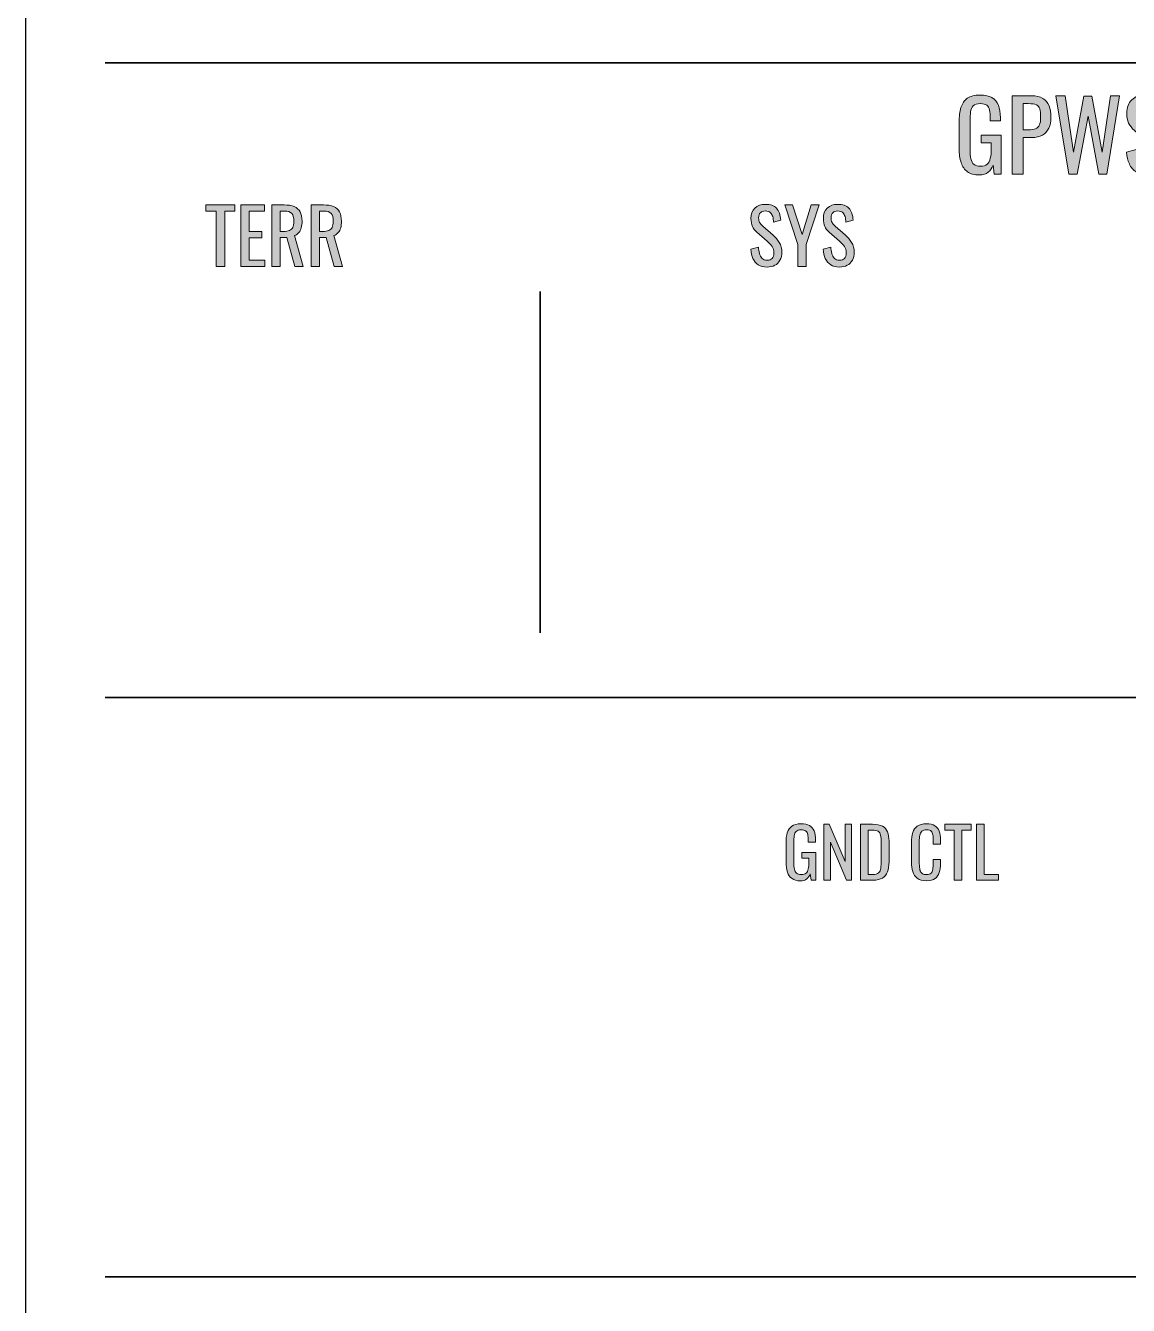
# Model space of a CAD drawing. Header units: inches. Extents: x 145 to 467, y 0 to 792.
# Drawn here: x 145.1 to 305.1, y 397.8 to 583.4 of the extents above; entities that cross this region are included whole.
import ezdxf

# ---------------------------------------------------------------- set-up
doc = ezdxf.new("R2010")
doc.units = ezdxf.units.IN
doc.header["$MEASUREMENT"] = 0
doc.layers.add('EVAC_Holes v5_0', color=7, linetype='Continuous')

# ---------------------------------------------------------------- blocks, each defined once
blk = doc.blocks.new('block 52')
at = {"layer": 'EVAC_Holes v5_0', "color": 7, "lineweight": 25}
blk.add_lwpolyline([(145.14, 792.08), (145.14, 147.4)], dxfattribs=at)
blk = doc.blocks.new('block 144')
at = {"layer": 'EVAC_Holes v5_0'}
h = blk.add_hatch(color=7, dxfattribs=at)
h.dxf.hatch_style = 2
edge = h.paths.add_edge_path()
edge.add_spline(control_points=[(311.15, 558.6), (310.44, 558.6), (309.88, 558.75), (309.45, 559.06), (309.03, 559.36), (308.72, 559.8), (308.53, 560.38), (308.34, 560.96), (308.24, 561.65), (308.24, 562.46), (308.24, 562.46), (308.24, 566.26), (308.24, 566.26), (308.24, 567.09), (308.33, 567.8), (308.5, 568.38), (308.67, 568.96), (308.98, 569.41), (309.42, 569.72), (309.87, 570.03), (310.48, 570.18), (311.28, 570.18), (311.99, 570.18), (312.56, 570.06), (312.99, 569.82), (313.43, 569.58), (313.74, 569.22), (313.94, 568.73), (314.13, 568.24), (314.23, 567.62), (314.23, 566.88), (314.23, 566.88), (314.23, 566.46), (314.23, 566.46), (314.23, 566.46), (312.75, 566.46), (312.75, 566.46), (312.75, 566.46), (312.75, 566.8), (312.75, 566.8), (312.75, 567.3), (312.71, 567.7), (312.65, 568.02), (312.58, 568.33), (312.45, 568.56), (312.25, 568.72), (312.05, 568.87), (311.74, 568.95), (311.31, 568.95), (310.84, 568.95), (310.5, 568.84), (310.29, 568.62), (310.08, 568.41), (309.95, 568.12), (309.9, 567.75), (309.85, 567.38), (309.82, 566.96), (309.82, 566.5), (309.82, 566.5), (309.82, 562.3), (309.82, 562.3), (309.82, 561.76), (309.86, 561.3), (309.94, 560.94), (310.02, 560.58), (310.17, 560.3), (310.4, 560.13), (310.62, 559.95), (310.94, 559.86), (311.35, 559.86), (311.76, 559.86), (312.08, 559.96), (312.3, 560.16), (312.52, 560.35), (312.68, 560.64), (312.76, 561.02), (312.85, 561.41), (312.89, 561.88), (312.89, 562.45), (312.89, 562.45), (312.89, 563.24), (312.89, 563.24), (312.89, 563.24), (311.45, 563.24), (311.45, 563.24), (311.45, 563.24), (311.45, 564.35), (311.45, 564.35), (311.45, 564.35), (314.32, 564.35), (314.32, 564.35), (314.32, 564.35), (314.32, 558.74), (314.32, 558.74), (314.32, 558.74), (313.32, 558.74), (313.32, 558.74), (313.32, 558.74), (313.17, 560.04), (313.17, 560.04), (313.02, 559.62), (312.79, 559.28), (312.47, 559.01), (312.15, 558.74), (311.71, 558.6), (311.15, 558.6)], knot_values=[0, 0, 0, 0, 1, 1, 1, 2, 2, 2, 3, 3, 3, 4, 4, 4, 5, 5, 5, 6, 6, 6, 7, 7, 7, 8, 8, 8, 9, 9, 9, 10, 10, 10, 11, 11, 11, 12, 12, 12, 13, 13, 13, 14, 14, 14, 15, 15, 15, 16, 16, 16, 17, 17, 17, 18, 18, 18, 19, 19, 19, 20, 20, 20, 21, 21, 21, 22, 22, 22, 23, 23, 23, 24, 24, 24, 25, 25, 25, 26, 26, 26, 27, 27, 27, 28, 28, 28, 29, 29, 29, 30, 30, 30, 31, 31, 31, 32, 32, 32, 33, 33, 33, 34, 34, 34, 35, 35, 35, 35], degree=3, periodic=0)
h = blk.add_hatch(color=7, dxfattribs=at)
h.dxf.hatch_style = 2
edge = h.paths.add_edge_path()
edge.add_spline(control_points=[(315.94, 558.74), (315.94, 558.74), (315.94, 570.08), (315.94, 570.08), (315.94, 570.08), (318.75, 570.08), (318.75, 570.08), (319.43, 570.08), (319.98, 569.96), (320.38, 569.71), (320.79, 569.46), (321.09, 569.11), (321.27, 568.64), (321.46, 568.17), (321.55, 567.61), (321.55, 566.95), (321.55, 566.35), (321.45, 565.83), (321.24, 565.39), (321.03, 564.95), (320.72, 564.61), (320.31, 564.38), (319.9, 564.14), (319.38, 564.02), (318.77, 564.02), (318.77, 564.02), (317.52, 564.02), (317.52, 564.02), (317.52, 564.02), (317.52, 558.74), (317.52, 558.74), (317.52, 558.74), (315.94, 558.74), (315.94, 558.74)], knot_values=[0, 0, 0, 0, 1, 1, 1, 2, 2, 2, 3, 3, 3, 4, 4, 4, 5, 5, 5, 6, 6, 6, 7, 7, 7, 8, 8, 8, 9, 9, 9, 10, 10, 10, 11, 11, 11, 11], degree=3, periodic=0)
edge = h.paths.add_edge_path()
edge.add_spline(control_points=[(317.52, 565.15), (317.52, 565.15), (318.25, 565.15), (318.25, 565.15), (318.71, 565.15), (319.07, 565.2), (319.33, 565.31), (319.59, 565.41), (319.78, 565.59), (319.89, 565.85), (320, 566.1), (320.06, 566.46), (320.06, 566.93), (320.06, 567.47), (320.02, 567.89), (319.94, 568.18), (319.86, 568.47), (319.69, 568.67), (319.44, 568.78), (319.19, 568.89), (318.8, 568.95), (318.26, 568.95), (318.26, 568.95), (317.52, 568.95), (317.52, 568.95), (317.52, 568.95), (317.52, 565.15), (317.52, 565.15)], knot_values=[0, 0, 0, 0, 1, 1, 1, 2, 2, 2, 3, 3, 3, 4, 4, 4, 5, 5, 5, 6, 6, 6, 7, 7, 7, 8, 8, 8, 9, 9, 9, 9], degree=3, periodic=0)
h = blk.add_hatch(color=7, dxfattribs=at)
h.dxf.hatch_style = 2
h.paths.add_polyline_path([(324.13, 558.74), (322.28, 570.08), (323.6, 570.08), (324.82, 561.93), (326.34, 570.04), (327.46, 570.04), (329, 561.89), (330.19, 570.08), (331.48, 570.08), (329.66, 558.74), (328.51, 558.74), (326.93, 567.14), (325.33, 558.74)])
h = blk.add_hatch(color=7, dxfattribs=at)
h.dxf.hatch_style = 2
edge = h.paths.add_edge_path()
edge.add_spline(control_points=[(335.54, 558.62), (334.89, 558.62), (334.34, 558.75), (333.91, 559.04), (333.47, 559.32), (333.15, 559.7), (332.92, 560.2), (332.7, 560.69), (332.57, 561.27), (332.53, 561.92), (332.53, 561.92), (333.93, 562.3), (333.93, 562.3), (333.96, 561.9), (334.02, 561.51), (334.12, 561.13), (334.22, 560.76), (334.38, 560.46), (334.6, 560.22), (334.83, 559.98), (335.14, 559.86), (335.54, 559.86), (335.95, 559.86), (336.26, 559.98), (336.47, 560.2), (336.68, 560.43), (336.79, 560.76), (336.79, 561.19), (336.79, 561.7), (336.67, 562.12), (336.44, 562.43), (336.2, 562.74), (335.91, 563.06), (335.55, 563.38), (335.55, 563.38), (333.65, 565.05), (333.65, 565.05), (333.28, 565.38), (333, 565.74), (332.82, 566.13), (332.65, 566.51), (332.56, 566.99), (332.56, 567.56), (332.56, 568.39), (332.8, 569.04), (333.27, 569.49), (333.75, 569.95), (334.4, 570.18), (335.22, 570.18), (335.67, 570.18), (336.06, 570.12), (336.4, 570), (336.74, 569.89), (337.03, 569.71), (337.25, 569.46), (337.48, 569.22), (337.67, 568.92), (337.8, 568.55), (337.94, 568.18), (338.03, 567.75), (338.07, 567.25), (338.07, 567.25), (336.73, 566.89), (336.73, 566.89), (336.7, 567.26), (336.65, 567.61), (336.56, 567.92), (336.48, 568.23), (336.33, 568.48), (336.12, 568.67), (335.91, 568.87), (335.61, 568.96), (335.22, 568.96), (334.83, 568.96), (334.52, 568.86), (334.3, 568.65), (334.08, 568.44), (333.97, 568.13), (333.97, 567.71), (333.97, 567.37), (334.03, 567.08), (334.15, 566.86), (334.26, 566.64), (334.45, 566.41), (334.71, 566.17), (334.71, 566.17), (336.63, 564.5), (336.63, 564.5), (337.06, 564.12), (337.44, 563.68), (337.77, 563.16), (338.09, 562.64), (338.26, 562.03), (338.26, 561.32), (338.26, 560.76), (338.14, 560.27), (337.91, 559.87), (337.67, 559.46), (337.35, 559.15), (336.95, 558.94), (336.54, 558.72), (336.07, 558.62), (335.54, 558.62)], knot_values=[0, 0, 0, 0, 1, 1, 1, 2, 2, 2, 3, 3, 3, 4, 4, 4, 5, 5, 5, 6, 6, 6, 7, 7, 7, 8, 8, 8, 9, 9, 9, 10, 10, 10, 11, 11, 11, 12, 12, 12, 13, 13, 13, 14, 14, 14, 15, 15, 15, 16, 16, 16, 17, 17, 17, 18, 18, 18, 19, 19, 19, 20, 20, 20, 21, 21, 21, 22, 22, 22, 23, 23, 23, 24, 24, 24, 25, 25, 25, 26, 26, 26, 27, 27, 27, 28, 28, 28, 29, 29, 29, 30, 30, 30, 31, 31, 31, 32, 32, 32, 33, 33, 33, 34, 34, 34, 34], degree=3, periodic=0)
at = {"layer": 'EVAC_Holes v5_0', "lineweight": 0}
blk.add_lwpolyline([(324.13, 558.74), (322.28, 570.08), (323.6, 570.08), (324.82, 561.93), (326.34, 570.04), (327.46, 570.04), (329, 561.89), (330.19, 570.08), (331.48, 570.08), (329.66, 558.74), (328.51, 558.74), (326.93, 567.14), (325.33, 558.74), (324.13, 558.74)], dxfattribs=at)
for points, knots in [([(311.15, 558.6), (310.44, 558.6), (309.88, 558.75), (309.45, 559.06), (309.03, 559.36), (308.72, 559.8), (308.53, 560.38), (308.34, 560.96), (308.24, 561.65), (308.24, 562.46), (308.24, 562.46), (308.24, 566.26), (308.24, 566.26), (308.24, 567.09), (308.33, 567.8), (308.5, 568.38), (308.67, 568.96), (308.98, 569.41), (309.42, 569.72), (309.87, 570.03), (310.48, 570.18), (311.28, 570.18), (311.99, 570.18), (312.56, 570.06), (312.99, 569.82), (313.43, 569.58), (313.74, 569.22), (313.94, 568.73), (314.13, 568.24), (314.23, 567.62), (314.23, 566.88), (314.23, 566.88), (314.23, 566.46), (314.23, 566.46), (314.23, 566.46), (312.75, 566.46), (312.75, 566.46), (312.75, 566.46), (312.75, 566.8), (312.75, 566.8), (312.75, 567.3), (312.71, 567.7), (312.65, 568.02), (312.58, 568.33), (312.45, 568.56), (312.25, 568.72), (312.05, 568.87), (311.74, 568.95), (311.31, 568.95), (310.84, 568.95), (310.5, 568.84), (310.29, 568.62), (310.08, 568.41), (309.95, 568.12), (309.9, 567.75), (309.85, 567.38), (309.82, 566.96), (309.82, 566.5), (309.82, 566.5), (309.82, 562.3), (309.82, 562.3), (309.82, 561.76), (309.86, 561.3), (309.94, 560.94), (310.02, 560.58), (310.17, 560.3), (310.4, 560.13), (310.62, 559.95), (310.94, 559.86), (311.35, 559.86), (311.76, 559.86), (312.08, 559.96), (312.3, 560.16), (312.52, 560.35), (312.68, 560.64), (312.76, 561.02), (312.85, 561.41), (312.89, 561.88), (312.89, 562.45), (312.89, 562.45), (312.89, 563.24), (312.89, 563.24), (312.89, 563.24), (311.45, 563.24), (311.45, 563.24), (311.45, 563.24), (311.45, 564.35), (311.45, 564.35), (311.45, 564.35), (314.32, 564.35), (314.32, 564.35), (314.32, 564.35), (314.32, 558.74), (314.32, 558.74), (314.32, 558.74), (313.32, 558.74), (313.32, 558.74), (313.32, 558.74), (313.17, 560.04), (313.17, 560.04), (313.02, 559.62), (312.79, 559.28), (312.47, 559.01), (312.15, 558.74), (311.71, 558.6), (311.15, 558.6)], [0, 0, 0, 0, 1, 1, 1, 2, 2, 2, 3, 3, 3, 4, 4, 4, 5, 5, 5, 6, 6, 6, 7, 7, 7, 8, 8, 8, 9, 9, 9, 10, 10, 10, 11, 11, 11, 12, 12, 12, 13, 13, 13, 14, 14, 14, 15, 15, 15, 16, 16, 16, 17, 17, 17, 18, 18, 18, 19, 19, 19, 20, 20, 20, 21, 21, 21, 22, 22, 22, 23, 23, 23, 24, 24, 24, 25, 25, 25, 26, 26, 26, 27, 27, 27, 28, 28, 28, 29, 29, 29, 30, 30, 30, 31, 31, 31, 32, 32, 32, 33, 33, 33, 34, 34, 34, 35, 35, 35, 35]), ([(315.94, 558.74), (315.94, 558.74), (315.94, 570.08), (315.94, 570.08), (315.94, 570.08), (318.75, 570.08), (318.75, 570.08), (319.43, 570.08), (319.98, 569.96), (320.38, 569.71), (320.79, 569.46), (321.09, 569.11), (321.27, 568.64), (321.46, 568.17), (321.55, 567.61), (321.55, 566.95), (321.55, 566.35), (321.45, 565.83), (321.24, 565.39), (321.03, 564.95), (320.72, 564.61), (320.31, 564.38), (319.9, 564.14), (319.38, 564.02), (318.77, 564.02), (318.77, 564.02), (317.52, 564.02), (317.52, 564.02), (317.52, 564.02), (317.52, 558.74), (317.52, 558.74), (317.52, 558.74), (315.94, 558.74), (315.94, 558.74)], [0, 0, 0, 0, 1, 1, 1, 2, 2, 2, 3, 3, 3, 4, 4, 4, 5, 5, 5, 6, 6, 6, 7, 7, 7, 8, 8, 8, 9, 9, 9, 10, 10, 10, 11, 11, 11, 11]), ([(335.54, 558.62), (334.89, 558.62), (334.34, 558.75), (333.91, 559.04), (333.47, 559.32), (333.15, 559.7), (332.92, 560.2), (332.7, 560.69), (332.57, 561.27), (332.53, 561.92), (332.53, 561.92), (333.93, 562.3), (333.93, 562.3), (333.96, 561.9), (334.02, 561.51), (334.12, 561.13), (334.22, 560.76), (334.38, 560.46), (334.6, 560.22), (334.83, 559.98), (335.14, 559.86), (335.54, 559.86), (335.95, 559.86), (336.26, 559.98), (336.47, 560.2), (336.68, 560.43), (336.79, 560.76), (336.79, 561.19), (336.79, 561.7), (336.67, 562.12), (336.44, 562.43), (336.2, 562.74), (335.91, 563.06), (335.55, 563.38), (335.55, 563.38), (333.65, 565.05), (333.65, 565.05), (333.28, 565.38), (333, 565.74), (332.82, 566.13), (332.65, 566.51), (332.56, 566.99), (332.56, 567.56), (332.56, 568.39), (332.8, 569.04), (333.27, 569.49), (333.75, 569.95), (334.4, 570.18), (335.22, 570.18), (335.67, 570.18), (336.06, 570.12), (336.4, 570), (336.74, 569.89), (337.03, 569.71), (337.25, 569.46), (337.48, 569.22), (337.67, 568.92), (337.8, 568.55), (337.94, 568.18), (338.03, 567.75), (338.07, 567.25), (338.07, 567.25), (336.73, 566.89), (336.73, 566.89), (336.7, 567.26), (336.65, 567.61), (336.56, 567.92), (336.48, 568.23), (336.33, 568.48), (336.12, 568.67), (335.91, 568.87), (335.61, 568.96), (335.22, 568.96), (334.83, 568.96), (334.52, 568.86), (334.3, 568.65), (334.08, 568.44), (333.97, 568.13), (333.97, 567.71), (333.97, 567.37), (334.03, 567.08), (334.15, 566.86), (334.26, 566.64), (334.45, 566.41), (334.71, 566.17), (334.71, 566.17), (336.63, 564.5), (336.63, 564.5), (337.06, 564.12), (337.44, 563.68), (337.77, 563.16), (338.09, 562.64), (338.26, 562.03), (338.26, 561.32), (338.26, 560.76), (338.14, 560.27), (337.91, 559.87), (337.67, 559.46), (337.35, 559.15), (336.95, 558.94), (336.54, 558.72), (336.07, 558.62), (335.54, 558.62)], [0, 0, 0, 0, 1, 1, 1, 2, 2, 2, 3, 3, 3, 4, 4, 4, 5, 5, 5, 6, 6, 6, 7, 7, 7, 8, 8, 8, 9, 9, 9, 10, 10, 10, 11, 11, 11, 12, 12, 12, 13, 13, 13, 14, 14, 14, 15, 15, 15, 16, 16, 16, 17, 17, 17, 18, 18, 18, 19, 19, 19, 20, 20, 20, 21, 21, 21, 22, 22, 22, 23, 23, 23, 24, 24, 24, 25, 25, 25, 26, 26, 26, 27, 27, 27, 28, 28, 28, 29, 29, 29, 30, 30, 30, 31, 31, 31, 32, 32, 32, 33, 33, 33, 34, 34, 34, 34]), ([(317.52, 565.15), (317.52, 565.15), (318.25, 565.15), (318.25, 565.15), (318.71, 565.15), (319.07, 565.2), (319.33, 565.31), (319.59, 565.41), (319.78, 565.59), (319.89, 565.85), (320, 566.1), (320.06, 566.46), (320.06, 566.93), (320.06, 567.47), (320.02, 567.89), (319.94, 568.18), (319.86, 568.47), (319.69, 568.67), (319.44, 568.78), (319.19, 568.89), (318.8, 568.95), (318.26, 568.95), (318.26, 568.95), (317.52, 568.95), (317.52, 568.95), (317.52, 568.95), (317.52, 565.15), (317.52, 565.15)], [0, 0, 0, 0, 1, 1, 1, 2, 2, 2, 3, 3, 3, 4, 4, 4, 5, 5, 5, 6, 6, 6, 7, 7, 7, 8, 8, 8, 9, 9, 9, 9])]:
    blk.add_open_spline(points, degree=3, knots=knots, dxfattribs=at)
blk = doc.blocks.new('block 154')
at = {"layer": 'EVAC_Holes v5_0'}
h = blk.add_hatch(color=7, dxfattribs=at)
h.dxf.hatch_style = 2
edge = h.paths.add_edge_path()
edge.add_spline(control_points=[(252.69, 548.4), (252.17, 548.4), (251.75, 548.51), (251.4, 548.73), (251.06, 548.95), (250.81, 549.26), (250.63, 549.64), (250.45, 550.03), (250.35, 550.48), (250.32, 551), (250.32, 551), (251.42, 551.29), (251.42, 551.29), (251.44, 550.98), (251.49, 550.67), (251.57, 550.38), (251.65, 550.09), (251.77, 549.85), (251.95, 549.66), (252.12, 549.47), (252.37, 549.38), (252.69, 549.38), (253.01, 549.38), (253.25, 549.47), (253.42, 549.65), (253.58, 549.83), (253.67, 550.09), (253.67, 550.42), (253.67, 550.83), (253.57, 551.15), (253.39, 551.4), (253.21, 551.64), (252.98, 551.89), (252.7, 552.14), (252.7, 552.14), (251.2, 553.46), (251.2, 553.46), (250.91, 553.72), (250.69, 554), (250.55, 554.3), (250.41, 554.61), (250.34, 554.98), (250.34, 555.43), (250.34, 556.08), (250.53, 556.59), (250.9, 556.95), (251.28, 557.31), (251.79, 557.49), (252.43, 557.49), (252.79, 557.49), (253.09, 557.44), (253.36, 557.35), (253.63, 557.26), (253.85, 557.12), (254.03, 556.93), (254.21, 556.74), (254.36, 556.5), (254.46, 556.21), (254.57, 555.92), (254.64, 555.58), (254.68, 555.19), (254.68, 555.19), (253.62, 554.9), (253.62, 554.9), (253.6, 555.2), (253.56, 555.46), (253.49, 555.71), (253.42, 555.96), (253.31, 556.15), (253.14, 556.3), (252.98, 556.45), (252.74, 556.53), (252.43, 556.53), (252.12, 556.53), (251.88, 556.45), (251.71, 556.28), (251.54, 556.12), (251.45, 555.87), (251.45, 555.55), (251.45, 555.28), (251.5, 555.06), (251.59, 554.88), (251.68, 554.7), (251.83, 554.52), (252.04, 554.34), (252.04, 554.34), (253.54, 553.02), (253.54, 553.02), (253.88, 552.73), (254.18, 552.38), (254.44, 551.97), (254.69, 551.56), (254.82, 551.08), (254.82, 550.52), (254.82, 550.08), (254.73, 549.7), (254.54, 549.39), (254.36, 549.07), (254.11, 548.82), (253.79, 548.65), (253.47, 548.49), (253.1, 548.4), (252.69, 548.4)], knot_values=[0, 0, 0, 0, 1, 1, 1, 2, 2, 2, 3, 3, 3, 4, 4, 4, 5, 5, 5, 6, 6, 6, 7, 7, 7, 8, 8, 8, 9, 9, 9, 10, 10, 10, 11, 11, 11, 12, 12, 12, 13, 13, 13, 14, 14, 14, 15, 15, 15, 16, 16, 16, 17, 17, 17, 18, 18, 18, 19, 19, 19, 20, 20, 20, 21, 21, 21, 22, 22, 22, 23, 23, 23, 24, 24, 24, 25, 25, 25, 26, 26, 26, 27, 27, 27, 28, 28, 28, 29, 29, 29, 30, 30, 30, 31, 31, 31, 32, 32, 32, 33, 33, 33, 34, 34, 34, 34], degree=3, periodic=0)
h = blk.add_hatch(color=7, dxfattribs=at)
h.dxf.hatch_style = 2
h.paths.add_polyline_path([(257.15, 548.5), (257.15, 551.65), (255.23, 557.41), (256.38, 557.41), (257.75, 553.11), (259.09, 557.41), (260.25, 557.41), (258.34, 551.65), (258.34, 548.5)])
h = blk.add_hatch(color=7, dxfattribs=at)
h.dxf.hatch_style = 2
edge = h.paths.add_edge_path()
edge.add_spline(control_points=[(263.18, 548.4), (262.67, 548.4), (262.24, 548.51), (261.9, 548.73), (261.56, 548.95), (261.3, 549.26), (261.12, 549.64), (260.95, 550.03), (260.84, 550.48), (260.81, 551), (260.81, 551), (261.91, 551.29), (261.91, 551.29), (261.94, 550.98), (261.99, 550.67), (262.06, 550.38), (262.14, 550.09), (262.27, 549.85), (262.44, 549.66), (262.62, 549.47), (262.86, 549.38), (263.18, 549.38), (263.5, 549.38), (263.75, 549.47), (263.91, 549.65), (264.08, 549.83), (264.16, 550.09), (264.16, 550.42), (264.16, 550.83), (264.07, 551.15), (263.88, 551.4), (263.7, 551.64), (263.47, 551.89), (263.19, 552.14), (263.19, 552.14), (261.69, 553.46), (261.69, 553.46), (261.4, 553.72), (261.19, 554), (261.05, 554.3), (260.91, 554.61), (260.84, 554.98), (260.84, 555.43), (260.84, 556.08), (261.02, 556.59), (261.4, 556.95), (261.77, 557.31), (262.28, 557.49), (262.93, 557.49), (263.28, 557.49), (263.59, 557.44), (263.86, 557.35), (264.12, 557.26), (264.35, 557.12), (264.53, 556.93), (264.71, 556.74), (264.85, 556.5), (264.96, 556.21), (265.06, 555.92), (265.13, 555.58), (265.17, 555.19), (265.17, 555.19), (264.11, 554.9), (264.11, 554.9), (264.09, 555.2), (264.05, 555.46), (263.98, 555.71), (263.92, 555.96), (263.8, 556.15), (263.64, 556.3), (263.47, 556.45), (263.23, 556.53), (262.93, 556.53), (262.62, 556.53), (262.38, 556.45), (262.21, 556.28), (262.03, 556.12), (261.95, 555.87), (261.95, 555.55), (261.95, 555.28), (261.99, 555.06), (262.09, 554.88), (262.18, 554.7), (262.33, 554.52), (262.53, 554.34), (262.53, 554.34), (264.04, 553.02), (264.04, 553.02), (264.38, 552.73), (264.67, 552.38), (264.93, 551.97), (265.19, 551.56), (265.31, 551.08), (265.31, 550.52), (265.31, 550.08), (265.22, 549.7), (265.04, 549.39), (264.86, 549.07), (264.6, 548.82), (264.29, 548.65), (263.97, 548.49), (263.6, 548.4), (263.18, 548.4)], knot_values=[0, 0, 0, 0, 1, 1, 1, 2, 2, 2, 3, 3, 3, 4, 4, 4, 5, 5, 5, 6, 6, 6, 7, 7, 7, 8, 8, 8, 9, 9, 9, 10, 10, 10, 11, 11, 11, 12, 12, 12, 13, 13, 13, 14, 14, 14, 15, 15, 15, 16, 16, 16, 17, 17, 17, 18, 18, 18, 19, 19, 19, 20, 20, 20, 21, 21, 21, 22, 22, 22, 23, 23, 23, 24, 24, 24, 25, 25, 25, 26, 26, 26, 27, 27, 27, 28, 28, 28, 29, 29, 29, 30, 30, 30, 31, 31, 31, 32, 32, 32, 33, 33, 33, 34, 34, 34, 34], degree=3, periodic=0)
at = {"layer": 'EVAC_Holes v5_0', "lineweight": 0}
blk.add_lwpolyline([(257.15, 548.5), (257.15, 551.65), (255.23, 557.41), (256.38, 557.41), (257.75, 553.11), (259.09, 557.41), (260.25, 557.41), (258.34, 551.65), (258.34, 548.5), (257.15, 548.5)], dxfattribs=at)
for points in [[(252.69, 548.4), (252.17, 548.4), (251.75, 548.51), (251.4, 548.73), (251.06, 548.95), (250.81, 549.26), (250.63, 549.64), (250.45, 550.03), (250.35, 550.48), (250.32, 551), (250.32, 551), (251.42, 551.29), (251.42, 551.29), (251.44, 550.98), (251.49, 550.67), (251.57, 550.38), (251.65, 550.09), (251.77, 549.85), (251.95, 549.66), (252.12, 549.47), (252.37, 549.38), (252.69, 549.38), (253.01, 549.38), (253.25, 549.47), (253.42, 549.65), (253.58, 549.83), (253.67, 550.09), (253.67, 550.42), (253.67, 550.83), (253.57, 551.15), (253.39, 551.4), (253.21, 551.64), (252.98, 551.89), (252.7, 552.14), (252.7, 552.14), (251.2, 553.46), (251.2, 553.46), (250.91, 553.72), (250.69, 554), (250.55, 554.3), (250.41, 554.61), (250.34, 554.98), (250.34, 555.43), (250.34, 556.08), (250.53, 556.59), (250.9, 556.95), (251.28, 557.31), (251.79, 557.49), (252.43, 557.49), (252.79, 557.49), (253.09, 557.44), (253.36, 557.35), (253.63, 557.26), (253.85, 557.12), (254.03, 556.93), (254.21, 556.74), (254.36, 556.5), (254.46, 556.21), (254.57, 555.92), (254.64, 555.58), (254.68, 555.19), (254.68, 555.19), (253.62, 554.9), (253.62, 554.9), (253.6, 555.2), (253.56, 555.46), (253.49, 555.71), (253.42, 555.96), (253.31, 556.15), (253.14, 556.3), (252.98, 556.45), (252.74, 556.53), (252.43, 556.53), (252.12, 556.53), (251.88, 556.45), (251.71, 556.28), (251.54, 556.12), (251.45, 555.87), (251.45, 555.55), (251.45, 555.28), (251.5, 555.06), (251.59, 554.88), (251.68, 554.7), (251.83, 554.52), (252.04, 554.34), (252.04, 554.34), (253.54, 553.02), (253.54, 553.02), (253.88, 552.73), (254.18, 552.38), (254.44, 551.97), (254.69, 551.56), (254.82, 551.08), (254.82, 550.52), (254.82, 550.08), (254.73, 549.7), (254.54, 549.39), (254.36, 549.07), (254.11, 548.82), (253.79, 548.65), (253.47, 548.49), (253.1, 548.4), (252.69, 548.4)], [(263.18, 548.4), (262.67, 548.4), (262.24, 548.51), (261.9, 548.73), (261.56, 548.95), (261.3, 549.26), (261.12, 549.64), (260.95, 550.03), (260.84, 550.48), (260.81, 551), (260.81, 551), (261.91, 551.29), (261.91, 551.29), (261.94, 550.98), (261.99, 550.67), (262.06, 550.38), (262.14, 550.09), (262.27, 549.85), (262.44, 549.66), (262.62, 549.47), (262.86, 549.38), (263.18, 549.38), (263.5, 549.38), (263.75, 549.47), (263.91, 549.65), (264.08, 549.83), (264.16, 550.09), (264.16, 550.42), (264.16, 550.83), (264.07, 551.15), (263.88, 551.4), (263.7, 551.64), (263.47, 551.89), (263.19, 552.14), (263.19, 552.14), (261.69, 553.46), (261.69, 553.46), (261.4, 553.72), (261.19, 554), (261.05, 554.3), (260.91, 554.61), (260.84, 554.98), (260.84, 555.43), (260.84, 556.08), (261.02, 556.59), (261.4, 556.95), (261.77, 557.31), (262.28, 557.49), (262.93, 557.49), (263.28, 557.49), (263.59, 557.44), (263.86, 557.35), (264.12, 557.26), (264.35, 557.12), (264.53, 556.93), (264.71, 556.74), (264.85, 556.5), (264.96, 556.21), (265.06, 555.92), (265.13, 555.58), (265.17, 555.19), (265.17, 555.19), (264.11, 554.9), (264.11, 554.9), (264.09, 555.2), (264.05, 555.46), (263.98, 555.71), (263.92, 555.96), (263.8, 556.15), (263.64, 556.3), (263.47, 556.45), (263.23, 556.53), (262.93, 556.53), (262.62, 556.53), (262.38, 556.45), (262.21, 556.28), (262.03, 556.12), (261.95, 555.87), (261.95, 555.55), (261.95, 555.28), (261.99, 555.06), (262.09, 554.88), (262.18, 554.7), (262.33, 554.52), (262.53, 554.34), (262.53, 554.34), (264.04, 553.02), (264.04, 553.02), (264.38, 552.73), (264.67, 552.38), (264.93, 551.97), (265.19, 551.56), (265.31, 551.08), (265.31, 550.52), (265.31, 550.08), (265.22, 549.7), (265.04, 549.39), (264.86, 549.07), (264.6, 548.82), (264.29, 548.65), (263.97, 548.49), (263.6, 548.4), (263.18, 548.4)]]:
    blk.add_open_spline(points, degree=3, knots=[0, 0, 0, 0, 1, 1, 1, 2, 2, 2, 3, 3, 3, 4, 4, 4, 5, 5, 5, 6, 6, 6, 7, 7, 7, 8, 8, 8, 9, 9, 9, 10, 10, 10, 11, 11, 11, 12, 12, 12, 13, 13, 13, 14, 14, 14, 15, 15, 15, 16, 16, 16, 17, 17, 17, 18, 18, 18, 19, 19, 19, 20, 20, 20, 21, 21, 21, 22, 22, 22, 23, 23, 23, 24, 24, 24, 25, 25, 25, 26, 26, 26, 27, 27, 27, 28, 28, 28, 29, 29, 29, 30, 30, 30, 31, 31, 31, 32, 32, 32, 33, 33, 33, 34, 34, 34, 34], dxfattribs=at)
blk = doc.blocks.new('block 156')
at = {"layer": 'EVAC_Holes v5_0'}
h = blk.add_hatch(color=7, dxfattribs=at)
h.dxf.hatch_style = 2
edge = h.paths.add_edge_path()
edge.add_spline(control_points=[(257.5, 459.4), (257, 459.4), (256.59, 459.51), (256.29, 459.73), (255.98, 459.94), (255.76, 460.26), (255.63, 460.67), (255.49, 461.08), (255.42, 461.58), (255.42, 462.16), (255.42, 462.16), (255.42, 464.87), (255.42, 464.87), (255.42, 465.46), (255.48, 465.97), (255.61, 466.38), (255.73, 466.8), (255.95, 467.12), (256.27, 467.34), (256.58, 467.56), (257.03, 467.67), (257.59, 467.67), (258.1, 467.67), (258.51, 467.58), (258.82, 467.42), (259.13, 467.25), (259.35, 466.98), (259.49, 466.63), (259.63, 466.29), (259.7, 465.84), (259.7, 465.31), (259.7, 465.31), (259.7, 465.01), (259.7, 465.01), (259.7, 465.01), (258.64, 465.01), (258.64, 465.01), (258.64, 465.01), (258.64, 465.26), (258.64, 465.26), (258.64, 465.61), (258.62, 465.9), (258.57, 466.12), (258.53, 466.35), (258.43, 466.52), (258.29, 466.62), (258.14, 466.73), (257.92, 466.79), (257.61, 466.79), (257.28, 466.79), (257.04, 466.71), (256.89, 466.56), (256.74, 466.41), (256.64, 466.2), (256.61, 465.94), (256.57, 465.67), (256.55, 465.37), (256.55, 465.04), (256.55, 465.04), (256.55, 462.04), (256.55, 462.04), (256.55, 461.65), (256.58, 461.33), (256.64, 461.07), (256.69, 460.81), (256.8, 460.62), (256.96, 460.49), (257.12, 460.36), (257.35, 460.3), (257.64, 460.3), (257.94, 460.3), (258.16, 460.37), (258.32, 460.51), (258.48, 460.65), (258.59, 460.86), (258.65, 461.13), (258.71, 461.4), (258.74, 461.74), (258.74, 462.15), (258.74, 462.15), (258.74, 462.71), (258.74, 462.71), (258.74, 462.71), (257.71, 462.71), (257.71, 462.71), (257.71, 462.71), (257.71, 463.51), (257.71, 463.51), (257.71, 463.51), (259.76, 463.51), (259.76, 463.51), (259.76, 463.51), (259.76, 459.5), (259.76, 459.5), (259.76, 459.5), (259.05, 459.5), (259.05, 459.5), (259.05, 459.5), (258.94, 460.43), (258.94, 460.43), (258.84, 460.13), (258.67, 459.88), (258.44, 459.69), (258.22, 459.5), (257.9, 459.4), (257.5, 459.4)], knot_values=[0, 0, 0, 0, 1, 1, 1, 2, 2, 2, 3, 3, 3, 4, 4, 4, 5, 5, 5, 6, 6, 6, 7, 7, 7, 8, 8, 8, 9, 9, 9, 10, 10, 10, 11, 11, 11, 12, 12, 12, 13, 13, 13, 14, 14, 14, 15, 15, 15, 16, 16, 16, 17, 17, 17, 18, 18, 18, 19, 19, 19, 20, 20, 20, 21, 21, 21, 22, 22, 22, 23, 23, 23, 24, 24, 24, 25, 25, 25, 26, 26, 26, 27, 27, 27, 28, 28, 28, 29, 29, 29, 30, 30, 30, 31, 31, 31, 32, 32, 32, 33, 33, 33, 34, 34, 34, 35, 35, 35, 35], degree=3, periodic=0)
h = blk.add_hatch(color=7, dxfattribs=at)
h.dxf.hatch_style = 2
edge = h.paths.add_edge_path()
edge.add_spline(control_points=[(275.79, 459.41), (275.22, 459.41), (274.77, 459.53), (274.46, 459.77), (274.14, 460.01), (273.92, 460.33), (273.8, 460.74), (273.67, 461.15), (273.61, 461.6), (273.61, 462.1), (273.61, 462.1), (273.61, 464.96), (273.61, 464.96), (273.61, 465.51), (273.67, 465.98), (273.8, 466.39), (273.92, 466.8), (274.14, 467.11), (274.46, 467.33), (274.77, 467.56), (275.22, 467.67), (275.79, 467.67), (276.3, 467.67), (276.7, 467.58), (277, 467.39), (277.29, 467.2), (277.51, 466.94), (277.64, 466.59), (277.77, 466.24), (277.83, 465.83), (277.83, 465.34), (277.83, 465.34), (277.83, 464.7), (277.83, 464.7), (277.83, 464.7), (276.76, 464.7), (276.76, 464.7), (276.76, 464.7), (276.76, 465.27), (276.76, 465.27), (276.76, 465.57), (276.75, 465.83), (276.72, 466.06), (276.69, 466.29), (276.6, 466.47), (276.47, 466.6), (276.34, 466.73), (276.12, 466.79), (275.8, 466.79), (275.48, 466.79), (275.25, 466.72), (275.1, 466.58), (274.96, 466.45), (274.86, 466.25), (274.82, 466), (274.77, 465.75), (274.75, 465.46), (274.75, 465.13), (274.75, 465.13), (274.75, 461.92), (274.75, 461.92), (274.75, 461.51), (274.79, 461.19), (274.85, 460.96), (274.92, 460.72), (275.03, 460.55), (275.18, 460.45), (275.33, 460.35), (275.54, 460.3), (275.8, 460.3), (276.11, 460.3), (276.33, 460.37), (276.46, 460.5), (276.6, 460.64), (276.68, 460.83), (276.71, 461.07), (276.75, 461.31), (276.76, 461.59), (276.76, 461.91), (276.76, 461.91), (276.76, 462.51), (276.76, 462.51), (276.76, 462.51), (277.83, 462.51), (277.83, 462.51), (277.83, 462.51), (277.83, 461.91), (277.83, 461.91), (277.83, 461.42), (277.77, 460.98), (277.65, 460.6), (277.53, 460.23), (277.33, 459.94), (277.03, 459.73), (276.74, 459.52), (276.33, 459.41), (275.79, 459.41)], knot_values=[0, 0, 0, 0, 1, 1, 1, 2, 2, 2, 3, 3, 3, 4, 4, 4, 5, 5, 5, 6, 6, 6, 7, 7, 7, 8, 8, 8, 9, 9, 9, 10, 10, 10, 11, 11, 11, 12, 12, 12, 13, 13, 13, 14, 14, 14, 15, 15, 15, 16, 16, 16, 17, 17, 17, 18, 18, 18, 19, 19, 19, 20, 20, 20, 21, 21, 21, 22, 22, 22, 23, 23, 23, 24, 24, 24, 25, 25, 25, 26, 26, 26, 27, 27, 27, 28, 28, 28, 29, 29, 29, 30, 30, 30, 31, 31, 31, 32, 32, 32, 32], degree=3, periodic=0)
h = blk.add_hatch(color=7, dxfattribs=at)
h.dxf.hatch_style = 2
h.paths.add_polyline_path([(260.92, 459.5), (260.92, 467.6), (261.69, 467.6), (263.99, 462.22), (263.99, 467.6), (264.93, 467.6), (264.93, 459.5), (264.21, 459.5), (261.88, 465.03), (261.88, 459.5)])
h = blk.add_hatch(color=7, dxfattribs=at)
h.dxf.hatch_style = 2
edge = h.paths.add_edge_path()
edge.add_spline(control_points=[(266.2, 459.5), (266.2, 459.5), (266.2, 467.6), (266.2, 467.6), (266.2, 467.6), (267.96, 467.6), (267.96, 467.6), (268.56, 467.6), (269.04, 467.51), (269.39, 467.33), (269.74, 467.14), (269.99, 466.87), (270.14, 466.5), (270.29, 466.13), (270.36, 465.68), (270.36, 465.13), (270.36, 465.13), (270.36, 462.15), (270.36, 462.15), (270.36, 461.58), (270.29, 461.09), (270.14, 460.7), (269.99, 460.31), (269.74, 460.01), (269.41, 459.81), (269.07, 459.6), (268.62, 459.5), (268.05, 459.5), (268.05, 459.5), (266.2, 459.5), (266.2, 459.5)], knot_values=[0, 0, 0, 0, 1, 1, 1, 2, 2, 2, 3, 3, 3, 4, 4, 4, 5, 5, 5, 6, 6, 6, 7, 7, 7, 8, 8, 8, 9, 9, 9, 10, 10, 10, 10], degree=3, periodic=0)
edge = h.paths.add_edge_path()
edge.add_spline(control_points=[(267.33, 460.31), (267.33, 460.31), (267.97, 460.31), (267.97, 460.31), (268.39, 460.31), (268.68, 460.39), (268.85, 460.55), (269.03, 460.71), (269.13, 460.94), (269.17, 461.25), (269.2, 461.56), (269.22, 461.93), (269.22, 462.36), (269.22, 462.36), (269.22, 464.99), (269.22, 464.99), (269.22, 465.41), (269.2, 465.75), (269.14, 466.01), (269.09, 466.27), (268.97, 466.46), (268.79, 466.58), (268.61, 466.7), (268.33, 466.76), (267.94, 466.76), (267.94, 466.76), (267.33, 466.76), (267.33, 466.76), (267.33, 466.76), (267.33, 460.31), (267.33, 460.31)], knot_values=[0, 0, 0, 0, 1, 1, 1, 2, 2, 2, 3, 3, 3, 4, 4, 4, 5, 5, 5, 6, 6, 6, 7, 7, 7, 8, 8, 8, 9, 9, 9, 10, 10, 10, 10], degree=3, periodic=0)
h = blk.add_hatch(color=7, dxfattribs=at)
h.dxf.hatch_style = 2
h.paths.add_polyline_path([(279.8, 459.5), (279.8, 466.76), (278.43, 466.76), (278.43, 467.6), (282.26, 467.6), (282.26, 466.76), (280.93, 466.76), (280.93, 459.5)])
h = blk.add_hatch(color=7, dxfattribs=at)
h.dxf.hatch_style = 2
h.paths.add_polyline_path([(283.04, 459.5), (283.04, 467.6), (284.17, 467.6), (284.17, 460.31), (286.24, 460.31), (286.24, 459.5)])
at = {"layer": 'EVAC_Holes v5_0', "lineweight": 0}
for points in [[(260.92, 459.5), (260.92, 467.6), (261.69, 467.6), (263.99, 462.22), (263.99, 467.6), (264.93, 467.6), (264.93, 459.5), (264.21, 459.5), (261.88, 465.03), (261.88, 459.5), (260.92, 459.5)], [(279.8, 459.5), (279.8, 466.76), (278.43, 466.76), (278.43, 467.6), (282.26, 467.6), (282.26, 466.76), (280.93, 466.76), (280.93, 459.5), (279.8, 459.5)], [(283.04, 459.5), (283.04, 467.6), (284.17, 467.6), (284.17, 460.31), (286.24, 460.31), (286.24, 459.5), (283.04, 459.5)]]:
    blk.add_lwpolyline(points, dxfattribs=at)
for points, knots in [([(257.5, 459.4), (257, 459.4), (256.59, 459.51), (256.29, 459.73), (255.98, 459.94), (255.76, 460.26), (255.63, 460.67), (255.49, 461.08), (255.42, 461.58), (255.42, 462.16), (255.42, 462.16), (255.42, 464.87), (255.42, 464.87), (255.42, 465.46), (255.48, 465.97), (255.61, 466.38), (255.73, 466.8), (255.95, 467.12), (256.27, 467.34), (256.58, 467.56), (257.03, 467.67), (257.59, 467.67), (258.1, 467.67), (258.51, 467.58), (258.82, 467.42), (259.13, 467.25), (259.35, 466.98), (259.49, 466.63), (259.63, 466.29), (259.7, 465.84), (259.7, 465.31), (259.7, 465.31), (259.7, 465.01), (259.7, 465.01), (259.7, 465.01), (258.64, 465.01), (258.64, 465.01), (258.64, 465.01), (258.64, 465.26), (258.64, 465.26), (258.64, 465.61), (258.62, 465.9), (258.57, 466.12), (258.53, 466.35), (258.43, 466.52), (258.29, 466.62), (258.14, 466.73), (257.92, 466.79), (257.61, 466.79), (257.28, 466.79), (257.04, 466.71), (256.89, 466.56), (256.74, 466.41), (256.64, 466.2), (256.61, 465.94), (256.57, 465.67), (256.55, 465.37), (256.55, 465.04), (256.55, 465.04), (256.55, 462.04), (256.55, 462.04), (256.55, 461.65), (256.58, 461.33), (256.64, 461.07), (256.69, 460.81), (256.8, 460.62), (256.96, 460.49), (257.12, 460.36), (257.35, 460.3), (257.64, 460.3), (257.94, 460.3), (258.16, 460.37), (258.32, 460.51), (258.48, 460.65), (258.59, 460.86), (258.65, 461.13), (258.71, 461.4), (258.74, 461.74), (258.74, 462.15), (258.74, 462.15), (258.74, 462.71), (258.74, 462.71), (258.74, 462.71), (257.71, 462.71), (257.71, 462.71), (257.71, 462.71), (257.71, 463.51), (257.71, 463.51), (257.71, 463.51), (259.76, 463.51), (259.76, 463.51), (259.76, 463.51), (259.76, 459.5), (259.76, 459.5), (259.76, 459.5), (259.05, 459.5), (259.05, 459.5), (259.05, 459.5), (258.94, 460.43), (258.94, 460.43), (258.84, 460.13), (258.67, 459.88), (258.44, 459.69), (258.22, 459.5), (257.9, 459.4), (257.5, 459.4)], [0, 0, 0, 0, 1, 1, 1, 2, 2, 2, 3, 3, 3, 4, 4, 4, 5, 5, 5, 6, 6, 6, 7, 7, 7, 8, 8, 8, 9, 9, 9, 10, 10, 10, 11, 11, 11, 12, 12, 12, 13, 13, 13, 14, 14, 14, 15, 15, 15, 16, 16, 16, 17, 17, 17, 18, 18, 18, 19, 19, 19, 20, 20, 20, 21, 21, 21, 22, 22, 22, 23, 23, 23, 24, 24, 24, 25, 25, 25, 26, 26, 26, 27, 27, 27, 28, 28, 28, 29, 29, 29, 30, 30, 30, 31, 31, 31, 32, 32, 32, 33, 33, 33, 34, 34, 34, 35, 35, 35, 35]), ([(275.79, 459.41), (275.22, 459.41), (274.77, 459.53), (274.46, 459.77), (274.14, 460.01), (273.92, 460.33), (273.8, 460.74), (273.67, 461.15), (273.61, 461.6), (273.61, 462.1), (273.61, 462.1), (273.61, 464.96), (273.61, 464.96), (273.61, 465.51), (273.67, 465.98), (273.8, 466.39), (273.92, 466.8), (274.14, 467.11), (274.46, 467.33), (274.77, 467.56), (275.22, 467.67), (275.79, 467.67), (276.3, 467.67), (276.7, 467.58), (277, 467.39), (277.29, 467.2), (277.51, 466.94), (277.64, 466.59), (277.77, 466.24), (277.83, 465.83), (277.83, 465.34), (277.83, 465.34), (277.83, 464.7), (277.83, 464.7), (277.83, 464.7), (276.76, 464.7), (276.76, 464.7), (276.76, 464.7), (276.76, 465.27), (276.76, 465.27), (276.76, 465.57), (276.75, 465.83), (276.72, 466.06), (276.69, 466.29), (276.6, 466.47), (276.47, 466.6), (276.34, 466.73), (276.12, 466.79), (275.8, 466.79), (275.48, 466.79), (275.25, 466.72), (275.1, 466.58), (274.96, 466.45), (274.86, 466.25), (274.82, 466), (274.77, 465.75), (274.75, 465.46), (274.75, 465.13), (274.75, 465.13), (274.75, 461.92), (274.75, 461.92), (274.75, 461.51), (274.79, 461.19), (274.85, 460.96), (274.92, 460.72), (275.03, 460.55), (275.18, 460.45), (275.33, 460.35), (275.54, 460.3), (275.8, 460.3), (276.11, 460.3), (276.33, 460.37), (276.46, 460.5), (276.6, 460.64), (276.68, 460.83), (276.71, 461.07), (276.75, 461.31), (276.76, 461.59), (276.76, 461.91), (276.76, 461.91), (276.76, 462.51), (276.76, 462.51), (276.76, 462.51), (277.83, 462.51), (277.83, 462.51), (277.83, 462.51), (277.83, 461.91), (277.83, 461.91), (277.83, 461.42), (277.77, 460.98), (277.65, 460.6), (277.53, 460.23), (277.33, 459.94), (277.03, 459.73), (276.74, 459.52), (276.33, 459.41), (275.79, 459.41)], [0, 0, 0, 0, 1, 1, 1, 2, 2, 2, 3, 3, 3, 4, 4, 4, 5, 5, 5, 6, 6, 6, 7, 7, 7, 8, 8, 8, 9, 9, 9, 10, 10, 10, 11, 11, 11, 12, 12, 12, 13, 13, 13, 14, 14, 14, 15, 15, 15, 16, 16, 16, 17, 17, 17, 18, 18, 18, 19, 19, 19, 20, 20, 20, 21, 21, 21, 22, 22, 22, 23, 23, 23, 24, 24, 24, 25, 25, 25, 26, 26, 26, 27, 27, 27, 28, 28, 28, 29, 29, 29, 30, 30, 30, 31, 31, 31, 32, 32, 32, 32]), ([(266.2, 459.5), (266.2, 459.5), (266.2, 467.6), (266.2, 467.6), (266.2, 467.6), (267.96, 467.6), (267.96, 467.6), (268.56, 467.6), (269.04, 467.51), (269.39, 467.33), (269.74, 467.14), (269.99, 466.87), (270.14, 466.5), (270.29, 466.13), (270.36, 465.68), (270.36, 465.13), (270.36, 465.13), (270.36, 462.15), (270.36, 462.15), (270.36, 461.58), (270.29, 461.09), (270.14, 460.7), (269.99, 460.31), (269.74, 460.01), (269.41, 459.81), (269.07, 459.6), (268.62, 459.5), (268.05, 459.5), (268.05, 459.5), (266.2, 459.5), (266.2, 459.5)], [0, 0, 0, 0, 1, 1, 1, 2, 2, 2, 3, 3, 3, 4, 4, 4, 5, 5, 5, 6, 6, 6, 7, 7, 7, 8, 8, 8, 9, 9, 9, 10, 10, 10, 10]), ([(267.33, 460.31), (267.33, 460.31), (267.97, 460.31), (267.97, 460.31), (268.39, 460.31), (268.68, 460.39), (268.85, 460.55), (269.03, 460.71), (269.13, 460.94), (269.17, 461.25), (269.2, 461.56), (269.22, 461.93), (269.22, 462.36), (269.22, 462.36), (269.22, 464.99), (269.22, 464.99), (269.22, 465.41), (269.2, 465.75), (269.14, 466.01), (269.09, 466.27), (268.97, 466.46), (268.79, 466.58), (268.61, 466.7), (268.33, 466.76), (267.94, 466.76), (267.94, 466.76), (267.33, 466.76), (267.33, 466.76), (267.33, 466.76), (267.33, 460.31), (267.33, 460.31)], [0, 0, 0, 0, 1, 1, 1, 2, 2, 2, 3, 3, 3, 4, 4, 4, 5, 5, 5, 6, 6, 6, 7, 7, 7, 8, 8, 8, 9, 9, 9, 10, 10, 10, 10])]:
    blk.add_open_spline(points, degree=3, knots=knots, dxfattribs=at)
blk = doc.blocks.new('block 161')
at = {"layer": 'EVAC_Holes v5_0'}
h = blk.add_hatch(color=7, dxfattribs=at)
h.dxf.hatch_style = 2
h.paths.add_polyline_path([(172.79, 548.5), (172.79, 556.49), (171.28, 556.49), (171.28, 557.41), (175.49, 557.41), (175.49, 556.49), (174.03, 556.49), (174.03, 548.5)])
h = blk.add_hatch(color=7, dxfattribs=at)
h.dxf.hatch_style = 2
h.paths.add_polyline_path([(176.35, 548.5), (176.35, 557.41), (179.8, 557.41), (179.8, 556.49), (177.59, 556.49), (177.59, 553.54), (179.39, 553.54), (179.39, 552.66), (177.59, 552.66), (177.59, 549.39), (179.83, 549.39), (179.83, 548.5)])
h = blk.add_hatch(color=7, dxfattribs=at)
h.dxf.hatch_style = 2
edge = h.paths.add_edge_path()
edge.add_spline(control_points=[(180.83, 548.5), (180.83, 548.5), (180.83, 557.41), (180.83, 557.41), (180.83, 557.41), (182.62, 557.41), (182.62, 557.41), (183.21, 557.41), (183.7, 557.33), (184.09, 557.17), (184.48, 557.02), (184.77, 556.76), (184.96, 556.41), (185.14, 556.07), (185.24, 555.61), (185.24, 555.04), (185.24, 554.7), (185.2, 554.39), (185.13, 554.1), (185.05, 553.82), (184.94, 553.58), (184.78, 553.39), (184.61, 553.2), (184.4, 553.05), (184.14, 552.97), (184.14, 552.97), (185.4, 548.5), (185.4, 548.5), (185.4, 548.5), (184.2, 548.5), (184.2, 548.5), (184.2, 548.5), (183.04, 552.68), (183.04, 552.68), (183.04, 552.68), (182.07, 552.68), (182.07, 552.68), (182.07, 552.68), (182.07, 548.5), (182.07, 548.5), (182.07, 548.5), (180.83, 548.5), (180.83, 548.5)], knot_values=[0, 0, 0, 0, 1, 1, 1, 2, 2, 2, 3, 3, 3, 4, 4, 4, 5, 5, 5, 6, 6, 6, 7, 7, 7, 8, 8, 8, 9, 9, 9, 10, 10, 10, 11, 11, 11, 12, 12, 12, 13, 13, 13, 14, 14, 14, 14], degree=3, periodic=0)
edge = h.paths.add_edge_path()
edge.add_spline(control_points=[(182.07, 553.57), (182.07, 553.57), (182.54, 553.57), (182.54, 553.57), (182.89, 553.57), (183.18, 553.62), (183.4, 553.7), (183.62, 553.79), (183.78, 553.94), (183.88, 554.15), (183.99, 554.37), (184.04, 554.66), (184.04, 555.04), (184.04, 555.57), (183.94, 555.94), (183.75, 556.17), (183.56, 556.4), (183.18, 556.52), (182.62, 556.52), (182.62, 556.52), (182.07, 556.52), (182.07, 556.52), (182.07, 556.52), (182.07, 553.57), (182.07, 553.57)], knot_values=[0, 0, 0, 0, 1, 1, 1, 2, 2, 2, 3, 3, 3, 4, 4, 4, 5, 5, 5, 6, 6, 6, 7, 7, 7, 8, 8, 8, 8], degree=3, periodic=0)
h = blk.add_hatch(color=7, dxfattribs=at)
h.dxf.hatch_style = 2
edge = h.paths.add_edge_path()
edge.add_spline(control_points=[(186.54, 548.5), (186.54, 548.5), (186.54, 557.41), (186.54, 557.41), (186.54, 557.41), (188.33, 557.41), (188.33, 557.41), (188.92, 557.41), (189.41, 557.33), (189.8, 557.17), (190.19, 557.02), (190.48, 556.76), (190.67, 556.41), (190.85, 556.07), (190.95, 555.61), (190.95, 555.04), (190.95, 554.7), (190.91, 554.39), (190.84, 554.1), (190.76, 553.82), (190.65, 553.58), (190.48, 553.39), (190.32, 553.2), (190.11, 553.05), (189.85, 552.97), (189.85, 552.97), (191.11, 548.5), (191.11, 548.5), (191.11, 548.5), (189.91, 548.5), (189.91, 548.5), (189.91, 548.5), (188.75, 552.68), (188.75, 552.68), (188.75, 552.68), (187.78, 552.68), (187.78, 552.68), (187.78, 552.68), (187.78, 548.5), (187.78, 548.5), (187.78, 548.5), (186.54, 548.5), (186.54, 548.5)], knot_values=[0, 0, 0, 0, 1, 1, 1, 2, 2, 2, 3, 3, 3, 4, 4, 4, 5, 5, 5, 6, 6, 6, 7, 7, 7, 8, 8, 8, 9, 9, 9, 10, 10, 10, 11, 11, 11, 12, 12, 12, 13, 13, 13, 14, 14, 14, 14], degree=3, periodic=0)
edge = h.paths.add_edge_path()
edge.add_spline(control_points=[(187.78, 553.57), (187.78, 553.57), (188.25, 553.57), (188.25, 553.57), (188.6, 553.57), (188.89, 553.62), (189.11, 553.7), (189.33, 553.79), (189.49, 553.94), (189.59, 554.15), (189.7, 554.37), (189.75, 554.66), (189.75, 555.04), (189.75, 555.57), (189.65, 555.94), (189.46, 556.17), (189.27, 556.4), (188.89, 556.52), (188.33, 556.52), (188.33, 556.52), (187.78, 556.52), (187.78, 556.52), (187.78, 556.52), (187.78, 553.57), (187.78, 553.57)], knot_values=[0, 0, 0, 0, 1, 1, 1, 2, 2, 2, 3, 3, 3, 4, 4, 4, 5, 5, 5, 6, 6, 6, 7, 7, 7, 8, 8, 8, 8], degree=3, periodic=0)
at = {"layer": 'EVAC_Holes v5_0', "lineweight": 0}
for points in [[(172.79, 548.5), (172.79, 556.49), (171.28, 556.49), (171.28, 557.41), (175.49, 557.41), (175.49, 556.49), (174.03, 556.49), (174.03, 548.5), (172.79, 548.5)], [(176.35, 548.5), (176.35, 557.41), (179.8, 557.41), (179.8, 556.49), (177.59, 556.49), (177.59, 553.54), (179.39, 553.54), (179.39, 552.66), (177.59, 552.66), (177.59, 549.39), (179.83, 549.39), (179.83, 548.5), (176.35, 548.5)]]:
    blk.add_lwpolyline(points, dxfattribs=at)
for points, knots in [([(180.83, 548.5), (180.83, 548.5), (180.83, 557.41), (180.83, 557.41), (180.83, 557.41), (182.62, 557.41), (182.62, 557.41), (183.21, 557.41), (183.7, 557.33), (184.09, 557.17), (184.48, 557.02), (184.77, 556.76), (184.96, 556.41), (185.14, 556.07), (185.24, 555.61), (185.24, 555.04), (185.24, 554.7), (185.2, 554.39), (185.13, 554.1), (185.05, 553.82), (184.94, 553.58), (184.78, 553.39), (184.61, 553.2), (184.4, 553.05), (184.14, 552.97), (184.14, 552.97), (185.4, 548.5), (185.4, 548.5), (185.4, 548.5), (184.2, 548.5), (184.2, 548.5), (184.2, 548.5), (183.04, 552.68), (183.04, 552.68), (183.04, 552.68), (182.07, 552.68), (182.07, 552.68), (182.07, 552.68), (182.07, 548.5), (182.07, 548.5), (182.07, 548.5), (180.83, 548.5), (180.83, 548.5)], [0, 0, 0, 0, 1, 1, 1, 2, 2, 2, 3, 3, 3, 4, 4, 4, 5, 5, 5, 6, 6, 6, 7, 7, 7, 8, 8, 8, 9, 9, 9, 10, 10, 10, 11, 11, 11, 12, 12, 12, 13, 13, 13, 14, 14, 14, 14]), ([(186.54, 548.5), (186.54, 548.5), (186.54, 557.41), (186.54, 557.41), (186.54, 557.41), (188.33, 557.41), (188.33, 557.41), (188.92, 557.41), (189.41, 557.33), (189.8, 557.17), (190.19, 557.02), (190.48, 556.76), (190.67, 556.41), (190.85, 556.07), (190.95, 555.61), (190.95, 555.04), (190.95, 554.7), (190.91, 554.39), (190.84, 554.1), (190.76, 553.82), (190.65, 553.58), (190.48, 553.39), (190.32, 553.2), (190.11, 553.05), (189.85, 552.97), (189.85, 552.97), (191.11, 548.5), (191.11, 548.5), (191.11, 548.5), (189.91, 548.5), (189.91, 548.5), (189.91, 548.5), (188.75, 552.68), (188.75, 552.68), (188.75, 552.68), (187.78, 552.68), (187.78, 552.68), (187.78, 552.68), (187.78, 548.5), (187.78, 548.5), (187.78, 548.5), (186.54, 548.5), (186.54, 548.5)], [0, 0, 0, 0, 1, 1, 1, 2, 2, 2, 3, 3, 3, 4, 4, 4, 5, 5, 5, 6, 6, 6, 7, 7, 7, 8, 8, 8, 9, 9, 9, 10, 10, 10, 11, 11, 11, 12, 12, 12, 13, 13, 13, 14, 14, 14, 14]), ([(182.07, 553.57), (182.07, 553.57), (182.54, 553.57), (182.54, 553.57), (182.89, 553.57), (183.18, 553.62), (183.4, 553.7), (183.62, 553.79), (183.78, 553.94), (183.88, 554.15), (183.99, 554.37), (184.04, 554.66), (184.04, 555.04), (184.04, 555.57), (183.94, 555.94), (183.75, 556.17), (183.56, 556.4), (183.18, 556.52), (182.62, 556.52), (182.62, 556.52), (182.07, 556.52), (182.07, 556.52), (182.07, 556.52), (182.07, 553.57), (182.07, 553.57)], [0, 0, 0, 0, 1, 1, 1, 2, 2, 2, 3, 3, 3, 4, 4, 4, 5, 5, 5, 6, 6, 6, 7, 7, 7, 8, 8, 8, 8]), ([(187.78, 553.57), (187.78, 553.57), (188.25, 553.57), (188.25, 553.57), (188.6, 553.57), (188.89, 553.62), (189.11, 553.7), (189.33, 553.79), (189.49, 553.94), (189.59, 554.15), (189.7, 554.37), (189.75, 554.66), (189.75, 555.04), (189.75, 555.57), (189.65, 555.94), (189.46, 556.17), (189.27, 556.4), (188.89, 556.52), (188.33, 556.52), (188.33, 556.52), (187.78, 556.52), (187.78, 556.52), (187.78, 556.52), (187.78, 553.57), (187.78, 553.57)], [0, 0, 0, 0, 1, 1, 1, 2, 2, 2, 3, 3, 3, 4, 4, 4, 5, 5, 5, 6, 6, 6, 7, 7, 7, 8, 8, 8, 8])]:
    blk.add_open_spline(points, degree=3, knots=knots, dxfattribs=at)

msp = doc.modelspace()

# ---------------------------------------------------------------- linework, layer by layer
at = {"layer": 'EVAC_Holes v5_0', "color": 7, "lineweight": 35}
for points in [[(454.7, 578), (156.69, 578)], [(219.75, 495.35), (219.75, 544.85)], [(454.7, 486), (156.69, 486)], [(454.7, 402), (156.69, 402)]]:
    msp.add_lwpolyline(points, dxfattribs=at)

# ---------------------------------------------------------------- block references
at = {"layer": 'EVAC_Holes v5_0'}
for name, p in [('block 52', (0, 0)), ('block 144', (-27.71, 3.15)), ('block 161', (0, 0)), ('block 154', (0, 0)), ('block 156', (0, 0))]:
    msp.add_blockref(name, p, dxfattribs=at)

doc.saveas('drawing.dxf')
